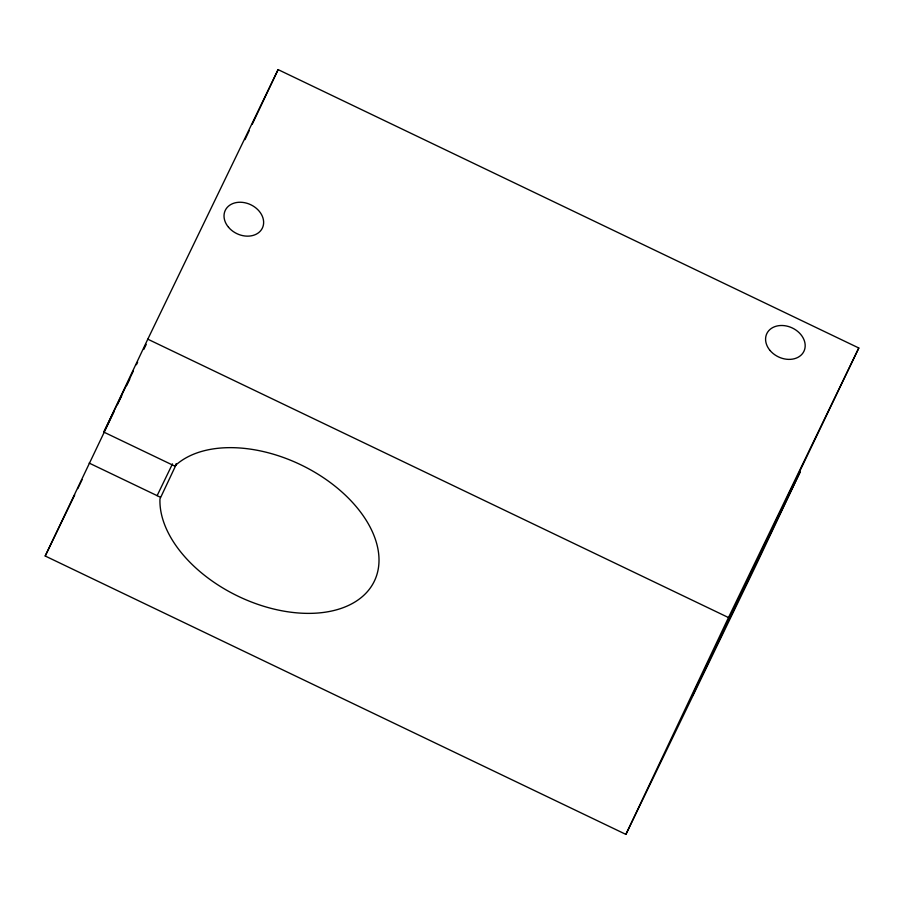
<?xml version="1.0" encoding="UTF-8"?>
<svg xmlns="http://www.w3.org/2000/svg" width="904" height="904" viewBox="0 0 904 904"><rect width="100%" height="100%" fill="white"/><g stroke="black" fill="none" stroke-linecap="round" stroke-linejoin="round"><path stroke-width="1.36" d="M176.348 464.181L159.963 498.918A116.469 72.817 25.8 0 0 304.196 613.307A116.469 72.817 25.8 0 0 355.216 505.472A116.469 72.817 25.8 0 0 176.088 464.848L175.048 466.215L103.824 432.101L147.793 339.181L278.104 69.608L858.8 347.995L692.351 695.594L800.176 471.899L756.207 564.819L625.896 834.392L45.2 556.005L114.367 410.947M244.973 139.623L249.188 130.718M252.205 124.345L278.104 69.608M625.896 834.392L728.488 617.556L858.8 347.995M103.824 432.101L133.329 371.069M136.402 364.719L137.634 362.176M143.781 349.452L146.233 344.367M117.441 404.596L121.746 395.692M126.662 385.522L129.735 379.16M45.2 556.005L74.704 494.974M77.778 488.623L82.083 479.719M160.37 497.245L157.126 495.652L172.483 463.865M175.048 466.215L176.28 463.673M147.793 339.181L728.488 617.556M89.168 463.085L157.126 495.652M228.52 227.266A20.555 16.035 25.3 0 0 262.363 228.09A20.555 16.035 25.3 0 0 240.611 202.247A20.555 16.035 25.3 0 0 228.52 227.266M770.072 350.503A20.555 16.035 25.3 0 0 803.916 351.328A20.555 16.035 25.3 0 0 782.163 325.496A20.555 16.035 25.3 0 0 770.072 350.503"/></g></svg>
